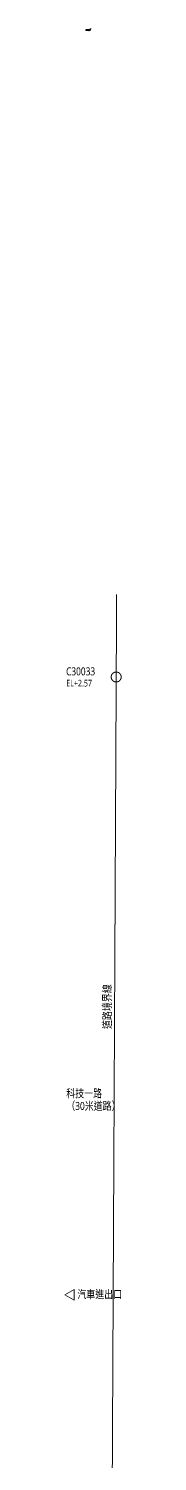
# Model space of a CAD drawing. Header units: millimetres. Extents: x -32710 to 654186, y -254124 to 420220.
# Drawn here: x 323896 to 336605, y 68094 to 390313 of the extents above; entities that cross this region are included whole.
import ezdxf

# ---------------------------------------------------------------- set-up
doc = ezdxf.new("R2010")
doc.units = ezdxf.units.MM
doc.header["$LTSCALE"] = 1000
for name, pattern in [('H12PL1$0$DASHEDX2', [0.15, 0.1, -0.05]), ('H12PL1$0$雨水排水_路_最新$0$CENTERK4', [0.3582, 0.3333, -0.0083, 0.0083, -0.0083]), ('HIDDEN2', [4.7625, 3.175, -1.5875])]:
    doc.linetypes.add(name, pattern=pattern)
for name, color, linetype in [('H12PL1$0$全區配置圖_匯入NEWCUB用_13_0', 252, 'Continuous'), ('H12PL1$0$全區配置圖_匯入NEWCUB用_13_雨水排水経路図最新$0$SUGATAD', 252, 'Continuous'), ('Hook-up', 130, 'HIDDEN2'), ('MD-20250424-增加TRAY與FS主管位置調整', 7, 'Continuous')]:
    doc.layers.add(name, color=color, linetype=linetype)
doc.styles.add('H12PL1$0$Standard', font='Microsoft JhengHei.ttf', dxfattribs={"width": 0.8})

# ---------------------------------------------------------------- blocks, each defined once
blk = doc.blocks.new('H12PL1')
at = {"layer": 'H12PL1$0$全區配置圖_匯入NEWCUB用_13_雨水排水経路図最新$0$SUGATAD', "linetype": 'H12PL1$0$DASHEDX2', "lineweight": 0}
blk.add_line((306372.1, 263067.6), (304864.3, -42116.7), dxfattribs=at)
at = {"layer": 'H12PL1$0$全區配置圖_匯入NEWCUB用_13_雨水排水経路図最新$0$SUGATAD', "lineweight": 0, "flags": 128}
blk.add_lwpolyline([(296774.8, 104349.4), (296774.8, 106749.4), (294696.4, 105549.4)], close=True, dxfattribs=at)
at = {"layer": 'H12PL1$0$全區配置圖_匯入NEWCUB用_13_雨水排水経路図最新$0$SUGATAD', "linetype": 'H12PL1$0$雨水排水_路_最新$0$CENTERK4', "lineweight": 0}
blk.add_circle((306280.4, 244500), 1125, dxfattribs=at)
at = {"layer": 'H12PL1$0$全區配置圖_匯入NEWCUB用_13_0', "linetype": 'Continuous', "lineweight": 0, "style": 'H12PL1$0$Standard'}
for s, insert, char_height, attachment_point in [('\\A1;C30033', (294988.3, 244837.9), 1800, 7), ('\\A1;EL+2.57', (295016.7, 242332.8), 1500, 7), ('\\A1;科技一路', (295028.9, 150746.8), 1800, 4), ('\\A1;（30米道路）', (295028.9, 147907.1), 1800, 4), ('\\A1;汽車進出口', (297527.6, 104557.4), 1800, 7)]:
    blk.add_mtext(s, dxfattribs=dict(at, insert=insert, char_height=char_height, attachment_point=attachment_point))
at = {"layer": 'H12PL1$0$全區配置圖_匯入NEWCUB用_13_0', "linetype": 'Continuous', "lineweight": 0, "insert": (304358.1, 165335.3), "char_height": 1800, "attachment_point": 4, "rotation": 90, "style": 'H12PL1$0$Standard'}
blk.add_mtext('\\A1;道路境界線', dxfattribs=at)

msp = doc.modelspace()

# ---------------------------------------------------------------- linework, layer by layer
at = {"layer": 'Hook-up', "ltscale": 0.01}
for p, q in [((329345.84575, 390012.74967), (328645.84575, 390012.74967)), ((328645.84575, 390012.74967), (328645.84575, 389912.74967)), ((329345.84575, 390007.74967), (328645.84575, 390007.74967)), ((329345.84575, 389915.74967), (328645.84575, 389915.74967)), ((329345.84575, 389912.74967), (328645.84575, 389912.74967)), ((329220.84575, 390012.74967), (329220.84575, 389912.74967)), ((329345.84575, 390012.74967), (329345.84575, 389912.74967))]:
    msp.add_line(p, q, dxfattribs=at)
for radius in [300, 400, 395, 303]:
    msp.add_arc((329345.84575, 390312.74967), radius, 270, 0, dxfattribs=at)

# ---------------------------------------------------------------- block references
at = {"layer": 'MD-20250424-增加TRAY與FS主管位置調整', "color": 8}
msp.add_blockref('H12PL1', (29200, 0), dxfattribs=at)

doc.saveas('drawing.dxf')
